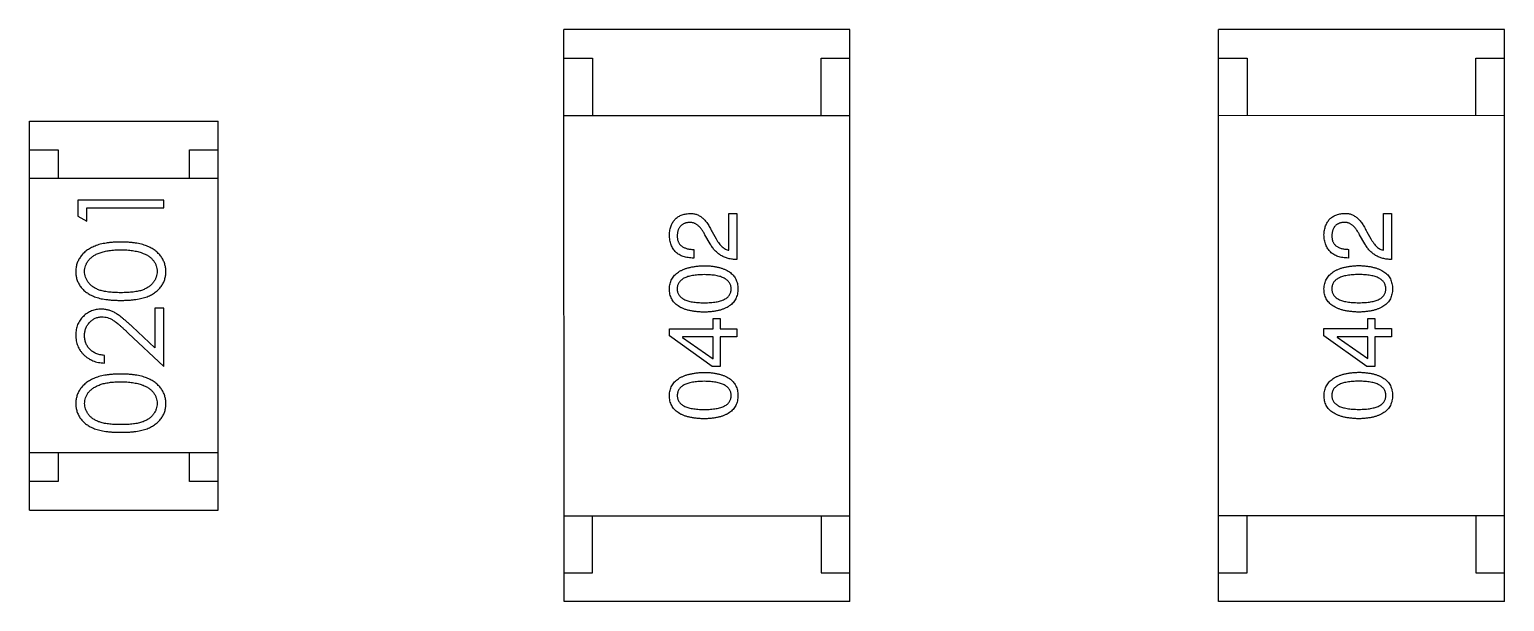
# Model space of a CAD drawing. Header units: millimetres. Extents: x 0 to 297, y 0 to 210.
# Drawn here: x 206.597 to 209.177, y 97.018 to 98.018 of the extents above; entities that cross this region are included whole.
import ezdxf

# ---------------------------------------------------------------- set-up
doc = ezdxf.new("R2010")
doc.units = ezdxf.units.MM
doc.layers.get('0').update_dxf_attribs({"linetype": 'CONTINUOUS'})

msp = doc.modelspace()

# ---------------------------------------------------------------- linework, layer by layer
at = {"color": 7, "linetype": 'Continuous'}
for p, q in [((208.0316, 98.018), (207.5316, 98.018)), ((207.5317, 97.018), (207.5316, 98.018)), ((208.0317, 97.018), (208.0316, 98.018)), ((209.1766, 98.0182), (208.6766, 98.0181)), ((208.6767, 97.0181), (208.6766, 98.0181)), ((209.1767, 97.0182), (209.1766, 98.0182)), ((207.5316, 97.968), (207.5816, 97.968)), ((207.5816, 97.968), (207.5816, 97.868)), ((207.9816, 97.968), (208.0316, 97.968)), ((207.9816, 97.868), (207.9816, 97.968)), ((208.6766, 97.9681), (208.7266, 97.9681)), ((208.7266, 97.9681), (208.7266, 97.8681)), ((209.1266, 97.9682), (209.1766, 97.9682)), ((209.1266, 97.8682), (209.1266, 97.9682)), ((206.5968, 97.8577), (206.9268, 97.8577)), ((206.5969, 97.1777), (206.5968, 97.8577)), ((206.9269, 97.1777), (206.9268, 97.8577)), ((207.5316, 97.868), (208.0316, 97.868)), ((208.6766, 97.8681), (209.1766, 97.8682)), ((206.5968, 97.8077), (206.6468, 97.8077)), ((206.6468, 97.8077), (206.6468, 97.7577)), ((206.8768, 97.8077), (206.9268, 97.8077)), ((206.8768, 97.7577), (206.8768, 97.8077)), ((206.9268, 97.7577), (206.5968, 97.7577)), ((206.8315, 97.7195), (206.6815, 97.7195)), ((206.6815, 97.7195), (206.6815, 97.6918)), ((206.6969, 97.7061), (206.8315, 97.7061)), ((206.6969, 97.683), (206.6969, 97.7061)), ((206.8315, 97.7061), (206.8315, 97.7195)), ((206.6815, 97.6918), (206.6969, 97.683)), ((207.8202, 97.6965), (207.834, 97.6965)), ((207.8202, 97.6323), (207.8202, 97.6965)), ((207.834, 97.6965), (207.834, 97.6159)), ((208.9652, 97.6967), (208.979, 97.6967)), ((208.9652, 97.6324), (208.9652, 97.6967)), ((208.979, 97.6967), (208.979, 97.616)), ((207.7874, 97.6434), (207.7782, 97.6591)), ((207.7907, 97.6644), (207.7979, 97.6519)), ((208.9324, 97.6435), (208.9232, 97.6593)), ((208.9357, 97.6645), (208.9429, 97.6521)), ((207.7586, 97.6336), (207.7586, 97.6185)), ((208.9036, 97.6337), (208.9036, 97.6186)), ((206.8315, 97.5311), (206.8161, 97.5311)), ((206.8161, 97.5311), (206.8162, 97.4613)), ((206.8315, 97.4291), (206.8315, 97.5311)), ((206.8162, 97.4613), (206.7761, 97.4988)), ((207.7159, 97.4949), (207.7927, 97.4949)), ((207.7159, 97.4824), (207.7159, 97.4949)), ((207.7927, 97.5126), (207.8051, 97.5126)), ((207.7927, 97.4949), (207.7927, 97.5126)), ((207.8051, 97.5126), (207.8051, 97.4949)), ((207.8051, 97.4949), (207.834, 97.4949)), ((207.834, 97.4949), (207.834, 97.4805)), ((208.8609, 97.4951), (208.9377, 97.4951)), ((208.8609, 97.4826), (208.8609, 97.4951)), ((208.9377, 97.5128), (208.9501, 97.5128)), ((208.9377, 97.4951), (208.9377, 97.5128)), ((208.9501, 97.5128), (208.9501, 97.4951)), ((208.9501, 97.4951), (208.979, 97.4951)), ((208.979, 97.4951), (208.979, 97.4806)), ((206.7695, 97.4873), (206.8315, 97.4291)), ((207.7907, 97.4287), (207.7159, 97.4824)), ((207.7927, 97.4805), (207.7389, 97.4805)), ((207.7389, 97.4805), (207.7389, 97.4798)), ((207.7389, 97.4798), (207.7927, 97.4425)), ((207.7927, 97.4425), (207.7927, 97.4805)), ((207.834, 97.4805), (207.8051, 97.4805)), ((207.8051, 97.4805), (207.8051, 97.4287)), ((208.9357, 97.4288), (208.8609, 97.4826)), ((208.9377, 97.4806), (208.8839, 97.4806)), ((208.8839, 97.4806), (208.8839, 97.48)), ((208.8839, 97.48), (208.9377, 97.4426)), ((208.9377, 97.4426), (208.9377, 97.4806)), ((208.979, 97.4806), (208.9501, 97.4806)), ((208.9501, 97.4806), (208.9501, 97.4288)), ((206.7277, 97.4349), (206.7277, 97.4484)), ((207.8051, 97.4287), (207.7907, 97.4287)), ((208.9501, 97.4288), (208.9357, 97.4288)), ((206.9268, 97.2777), (206.5968, 97.2777)), ((206.6468, 97.2777), (206.6469, 97.2277)), ((206.8769, 97.2277), (206.8768, 97.2777)), ((206.6469, 97.2277), (206.5969, 97.2277)), ((206.9269, 97.2277), (206.8769, 97.2277)), ((206.5969, 97.1777), (206.9269, 97.1777)), ((207.5317, 97.168), (208.0317, 97.168)), ((207.5817, 97.068), (207.5817, 97.168)), ((207.9817, 97.168), (207.9817, 97.068)), ((208.6767, 97.1681), (209.1767, 97.1682)), ((208.7267, 97.0681), (208.7267, 97.1681)), ((209.1267, 97.1682), (209.1267, 97.0682)), ((207.5317, 97.068), (207.5817, 97.068)), ((207.9817, 97.068), (208.0317, 97.068)), ((208.6767, 97.0681), (208.7267, 97.0681)), ((209.1267, 97.0682), (209.1767, 97.0682)), ((208.0317, 97.018), (207.5317, 97.018)), ((209.1767, 97.0182), (208.6767, 97.0181))]:
    msp.add_line(p, q, dxfattribs=at)
for points, knots in [([(207.7159, 97.6591), (207.716, 97.6606), (207.7162, 97.6634), (207.7168, 97.6674), (207.7177, 97.6712), (207.7188, 97.6747), (207.7202, 97.678), (207.7218, 97.681), (207.7236, 97.6837), (207.7257, 97.6862), (207.7281, 97.6884), (207.7306, 97.6904), (207.7335, 97.6921), (207.7366, 97.6935), (207.7399, 97.6947), (207.7435, 97.6956), (207.7473, 97.6962), (207.75, 97.6964), (207.7513, 97.6965)], [0, 0, 0, 0, 0.074847, 0.14558, 0.212628, 0.276599, 0.337792, 0.396608, 0.453638, 0.509854, 0.565589, 0.621545, 0.678777, 0.737222, 0.798388, 0.862259, 0.929312, 1, 1, 1, 1]), ([(207.7507, 97.6808), (207.7499, 97.6807), (207.7483, 97.6806), (207.7459, 97.6802), (207.7438, 97.6796), (207.7418, 97.6789), (207.7399, 97.6779), (207.7382, 97.6769), (207.7366, 97.6756), (207.7352, 97.6743), (207.734, 97.6727), (207.7329, 97.6709), (207.732, 97.669), (207.7312, 97.667), (207.7306, 97.6648), (207.7301, 97.6624), (207.7298, 97.6598), (207.7297, 97.6581), (207.7297, 97.6572)], [0, 0, 0, 0, 0.069456, 0.136175, 0.198596, 0.258993, 0.316838, 0.37342, 0.428889, 0.48454, 0.540119, 0.597644, 0.65702, 0.718534, 0.783117, 0.851564, 0.923888, 1, 1, 1, 1]), ([(207.7782, 97.6591), (207.7777, 97.6601), (207.7768, 97.6619), (207.7753, 97.6645), (207.7737, 97.6669), (207.7721, 97.6691), (207.7705, 97.6711), (207.7689, 97.6729), (207.7672, 97.6746), (207.7655, 97.676), (207.7637, 97.6773), (207.762, 97.6784), (207.7601, 97.6792), (207.7583, 97.68), (207.7564, 97.6804), (207.7545, 97.6808), (207.7526, 97.6809), (207.7513, 97.6808), (207.7507, 97.6808)], [0, 0, 0, 0, 0.084365, 0.165386, 0.24176, 0.314729, 0.38433, 0.449952, 0.513164, 0.5734, 0.630824, 0.68644, 0.740136, 0.792605, 0.844515, 0.896112, 0.947763, 1, 1, 1, 1]), ([(207.7513, 97.6965), (207.7523, 97.6965), (207.7543, 97.6966), (207.7572, 97.6963), (207.7601, 97.6958), (207.7629, 97.6951), (207.7656, 97.694), (207.7683, 97.6926), (207.7709, 97.691), (207.7733, 97.6891), (207.7758, 97.687), (207.7781, 97.6846), (207.7804, 97.6819), (207.7826, 97.6789), (207.7848, 97.6757), (207.7868, 97.6722), (207.7888, 97.6684), (207.7901, 97.6657), (207.7907, 97.6644)], [0, 0, 0, 0, 0.055083, 0.109453, 0.162685, 0.21614, 0.26961, 0.324284, 0.380202, 0.437433, 0.497084, 0.559152, 0.624288, 0.692446, 0.763862, 0.838743, 0.917269, 1, 1, 1, 1]), ([(208.8609, 97.6593), (208.861, 97.6607), (208.8612, 97.6635), (208.8618, 97.6675), (208.8627, 97.6713), (208.8638, 97.6749), (208.8652, 97.6781), (208.8668, 97.6811), (208.8686, 97.6839), (208.8707, 97.6864), (208.8731, 97.6886), (208.8756, 97.6906), (208.8785, 97.6922), (208.8816, 97.6936), (208.8849, 97.6948), (208.8885, 97.6957), (208.8923, 97.6963), (208.895, 97.6965), (208.8963, 97.6967)], [0, 0, 0, 0, 0.074847, 0.14558, 0.212628, 0.276599, 0.337792, 0.396608, 0.453638, 0.509854, 0.565589, 0.621545, 0.678777, 0.737222, 0.798388, 0.862259, 0.929312, 1, 1, 1, 1]), ([(208.8957, 97.6809), (208.8949, 97.6809), (208.8933, 97.6807), (208.8909, 97.6803), (208.8888, 97.6797), (208.8867, 97.679), (208.8849, 97.6781), (208.8832, 97.677), (208.8816, 97.6758), (208.8802, 97.6744), (208.879, 97.6728), (208.8779, 97.6711), (208.877, 97.6692), (208.8762, 97.6671), (208.8756, 97.6649), (208.8751, 97.6625), (208.8748, 97.66), (208.8747, 97.6582), (208.8747, 97.6573)], [0, 0, 0, 0, 0.069456, 0.136175, 0.198596, 0.258993, 0.316838, 0.37342, 0.428889, 0.48454, 0.540119, 0.597644, 0.65702, 0.718534, 0.783117, 0.851564, 0.923888, 1, 1, 1, 1]), ([(208.9232, 97.6593), (208.9227, 97.6602), (208.9218, 97.662), (208.9203, 97.6646), (208.9187, 97.667), (208.9171, 97.6692), (208.9155, 97.6712), (208.9139, 97.6731), (208.9122, 97.6747), (208.9105, 97.6762), (208.9087, 97.6774), (208.907, 97.6785), (208.9051, 97.6794), (208.9033, 97.6801), (208.9014, 97.6806), (208.8995, 97.6809), (208.8976, 97.681), (208.8963, 97.681), (208.8957, 97.6809)], [0, 0, 0, 0, 0.084365, 0.165386, 0.24176, 0.314729, 0.38433, 0.449952, 0.513164, 0.5734, 0.630824, 0.68644, 0.740136, 0.792605, 0.844515, 0.896112, 0.947763, 1, 1, 1, 1]), ([(208.8963, 97.6967), (208.8973, 97.6967), (208.8993, 97.6967), (208.9022, 97.6965), (208.9051, 97.696), (208.9079, 97.6952), (208.9106, 97.6941), (208.9133, 97.6928), (208.9159, 97.6912), (208.9183, 97.6893), (208.9208, 97.6871), (208.9231, 97.6847), (208.9254, 97.682), (208.9276, 97.6791), (208.9298, 97.6758), (208.9318, 97.6723), (208.9338, 97.6685), (208.9351, 97.6659), (208.9357, 97.6645)], [0, 0, 0, 0, 0.055083, 0.109453, 0.162685, 0.21614, 0.26961, 0.324284, 0.380202, 0.437433, 0.497084, 0.559152, 0.624288, 0.692446, 0.763862, 0.838743, 0.917269, 1, 1, 1, 1]), ([(207.7586, 97.6185), (207.7569, 97.6185), (207.7536, 97.6187), (207.7489, 97.6192), (207.7445, 97.62), (207.7404, 97.6212), (207.7367, 97.6226), (207.7332, 97.6244), (207.73, 97.6265), (207.7272, 97.6289), (207.7247, 97.6316), (207.7225, 97.6347), (207.7206, 97.638), (207.719, 97.6416), (207.7177, 97.6456), (207.7168, 97.6498), (207.7162, 97.6544), (207.716, 97.6575), (207.7159, 97.6591)], [0, 0, 0, 0, 0.074935, 0.145873, 0.212498, 0.27598, 0.33603, 0.394042, 0.450372, 0.505546, 0.560812, 0.616481, 0.673265, 0.732328, 0.7938, 0.858943, 0.92718, 1, 1, 1, 1]), ([(207.7297, 97.6572), (207.7297, 97.6562), (207.7298, 97.6544), (207.7301, 97.6518), (207.7307, 97.6494), (207.7314, 97.6471), (207.7325, 97.645), (207.7337, 97.6431), (207.7352, 97.6413), (207.7369, 97.6398), (207.7388, 97.6383), (207.741, 97.6371), (207.7434, 97.6361), (207.746, 97.6352), (207.7488, 97.6345), (207.7519, 97.634), (207.7551, 97.6337), (207.7574, 97.6336), (207.7586, 97.6336)], [0, 0, 0, 0, 0.065945, 0.127767, 0.186553, 0.242898, 0.297728, 0.351599, 0.404854, 0.459191, 0.515338, 0.573322, 0.634405, 0.698538, 0.767039, 0.84022, 0.917406, 1, 1, 1, 1]), ([(207.7979, 97.6519), (207.7987, 97.6505), (207.8003, 97.6478), (207.8029, 97.6441), (207.8055, 97.6409), (207.8083, 97.6382), (207.8111, 97.6359), (207.814, 97.6342), (207.8171, 97.6329), (207.8192, 97.6325), (207.8202, 97.6323)], [0, 0, 0, 0, 0.158292, 0.304606, 0.440272, 0.565336, 0.681745, 0.791834, 0.896966, 1, 1, 1, 1]), ([(208.9036, 97.6186), (208.9019, 97.6187), (208.8986, 97.6188), (208.8939, 97.6193), (208.8895, 97.6202), (208.8854, 97.6213), (208.8817, 97.6228), (208.8782, 97.6246), (208.875, 97.6267), (208.8722, 97.6291), (208.8697, 97.6318), (208.8675, 97.6348), (208.8656, 97.6381), (208.864, 97.6418), (208.8627, 97.6457), (208.8618, 97.65), (208.8612, 97.6545), (208.861, 97.6577), (208.8609, 97.6593)], [0, 0, 0, 0, 0.074935, 0.145873, 0.212498, 0.27598, 0.33603, 0.394042, 0.450372, 0.505546, 0.560812, 0.616481, 0.673265, 0.732328, 0.7938, 0.858943, 0.92718, 1, 1, 1, 1]), ([(208.8747, 97.6573), (208.8747, 97.6564), (208.8748, 97.6546), (208.8751, 97.652), (208.8757, 97.6495), (208.8764, 97.6472), (208.8775, 97.6451), (208.8787, 97.6432), (208.8802, 97.6415), (208.8819, 97.6399), (208.8838, 97.6385), (208.886, 97.6373), (208.8884, 97.6363), (208.891, 97.6354), (208.8938, 97.6347), (208.8969, 97.6342), (208.9001, 97.6338), (208.9024, 97.6338), (208.9036, 97.6337)], [0, 0, 0, 0, 0.065945, 0.127767, 0.186553, 0.242898, 0.297728, 0.351599, 0.404854, 0.459191, 0.515338, 0.573322, 0.634405, 0.698538, 0.767039, 0.84022, 0.917406, 1, 1, 1, 1]), ([(208.9429, 97.6521), (208.9437, 97.6507), (208.9453, 97.648), (208.9479, 97.6443), (208.9505, 97.641), (208.9533, 97.6383), (208.9561, 97.6361), (208.959, 97.6343), (208.9621, 97.633), (208.9642, 97.6326), (208.9652, 97.6324)], [0, 0, 0, 0, 0.158292, 0.304606, 0.440272, 0.565336, 0.681745, 0.791834, 0.896966, 1, 1, 1, 1]), ([(206.7566, 97.6464), (206.7543, 97.6464), (206.7498, 97.6464), (206.7432, 97.6461), (206.737, 97.6455), (206.7312, 97.6448), (206.7257, 97.6438), (206.7206, 97.6427), (206.7158, 97.6413), (206.7114, 97.6397), (206.7073, 97.6378), (206.7035, 97.6359), (206.6999, 97.6338), (206.6966, 97.6316), (206.6936, 97.6292), (206.6908, 97.6266), (206.6883, 97.6239), (206.6861, 97.621), (206.6841, 97.618), (206.6824, 97.6149), (206.6809, 97.6118), (206.6797, 97.6085), (206.6788, 97.6052), (206.6781, 97.6017), (206.6777, 97.5982), (206.6777, 97.5959), (206.6777, 97.5947)], [0, 0, 0, 0, 0.065278, 0.127205, 0.186168, 0.241675, 0.294115, 0.343609, 0.390387, 0.434463, 0.476646, 0.517002, 0.555936, 0.593716, 0.630057, 0.665601, 0.700745, 0.734917, 0.768681, 0.802087, 0.834849, 0.867433, 0.900138, 0.932806, 0.966212, 1, 1, 1, 1]), ([(206.6931, 97.5951), (206.6931, 97.5968), (206.6933, 97.6), (206.6946, 97.6049), (206.6967, 97.6096), (206.699, 97.6133), (206.7013, 97.6162), (206.7033, 97.6182), (206.7056, 97.6202), (206.708, 97.622), (206.7107, 97.6237), (206.7137, 97.6252), (206.7169, 97.6267), (206.7203, 97.628), (206.724, 97.6291), (206.7279, 97.6302), (206.732, 97.631), (206.7364, 97.6318), (206.7411, 97.6323), (206.746, 97.6327), (206.7512, 97.6329), (206.7547, 97.633), (206.7565, 97.633)], [0, 0, 0, 0, 0.059689, 0.119507, 0.181075, 0.246162, 0.279894, 0.314468, 0.350403, 0.387474, 0.426147, 0.466624, 0.508745, 0.553328, 0.600058, 0.649177, 0.700552, 0.754894, 0.811825, 0.871514, 0.934319, 1, 1, 1, 1]), ([(206.7565, 97.633), (206.7583, 97.633), (206.7619, 97.6329), (206.7671, 97.6327), (206.7721, 97.6322), (206.7769, 97.6316), (206.7815, 97.6308), (206.786, 97.6299), (206.7902, 97.6287), (206.7929, 97.6278), (206.7942, 97.6273)], [0, 0, 0, 0, 0.141157, 0.277773, 0.409244, 0.535676, 0.657497, 0.775458, 0.889412, 1, 1, 1, 1]), ([(206.8354, 97.5947), (206.8354, 97.5959), (206.8353, 97.5983), (206.8349, 97.6018), (206.8342, 97.6052), (206.8333, 97.6086), (206.8321, 97.6118), (206.8306, 97.615), (206.8289, 97.6181), (206.8269, 97.6211), (206.8246, 97.624), (206.8221, 97.6267), (206.8193, 97.6293), (206.8163, 97.6317), (206.813, 97.634), (206.8094, 97.6361), (206.8056, 97.638), (206.8015, 97.6398), (206.7972, 97.6414), (206.7924, 97.6427), (206.7873, 97.6439), (206.7819, 97.6448), (206.776, 97.6455), (206.7699, 97.6461), (206.7633, 97.6464), (206.7589, 97.6464), (206.7566, 97.6464)], [0, 0, 0, 0, 0.033824, 0.067298, 0.10028, 0.133019, 0.165736, 0.198792, 0.232372, 0.266409, 0.301016, 0.336196, 0.371972, 0.408574, 0.446394, 0.485225, 0.525372, 0.567224, 0.611081, 0.65775, 0.70702, 0.759235, 0.814484, 0.873227, 0.934937, 1, 1, 1, 1]), ([(206.7942, 97.6273), (206.7953, 97.6269), (206.7973, 97.6262), (206.8003, 97.6248), (206.803, 97.6234), (206.8055, 97.6218), (206.8078, 97.62), (206.81, 97.6182), (206.8119, 97.6162), (206.8141, 97.6134), (206.8165, 97.6097), (206.8185, 97.605), (206.8198, 97.6001), (206.8199, 97.5968), (206.82, 97.5951)], [0, 0, 0, 0, 0.075949, 0.148549, 0.218996, 0.286119, 0.351826, 0.416074, 0.478265, 0.540325, 0.660405, 0.774606, 0.887187, 1, 1, 1, 1]), ([(207.834, 97.6159), (207.8326, 97.6159), (207.8301, 97.616), (207.8262, 97.6164), (207.8226, 97.617), (207.819, 97.6178), (207.8156, 97.6188), (207.8124, 97.62), (207.8092, 97.6214), (207.8062, 97.623), (207.8034, 97.6249), (207.8007, 97.6269), (207.7981, 97.6291), (207.7957, 97.6316), (207.7934, 97.6342), (207.7912, 97.6371), (207.7892, 97.6401), (207.788, 97.6423), (207.7874, 97.6434)], [0, 0, 0, 0, 0.069512, 0.136307, 0.201431, 0.265186, 0.327322, 0.388242, 0.448098, 0.507757, 0.566952, 0.626243, 0.686026, 0.745963, 0.807549, 0.869906, 0.934172, 1, 1, 1, 1]), ([(208.979, 97.616), (208.9776, 97.6161), (208.9751, 97.6162), (208.9712, 97.6166), (208.9676, 97.6171), (208.964, 97.6179), (208.9606, 97.6189), (208.9574, 97.6201), (208.9542, 97.6216), (208.9512, 97.6232), (208.9484, 97.625), (208.9457, 97.6271), (208.9431, 97.6293), (208.9407, 97.6317), (208.9384, 97.6344), (208.9362, 97.6372), (208.9342, 97.6403), (208.933, 97.6425), (208.9324, 97.6435)], [0, 0, 0, 0, 0.069512, 0.136307, 0.201431, 0.265186, 0.327322, 0.388242, 0.448098, 0.507757, 0.566952, 0.626243, 0.686026, 0.745963, 0.807549, 0.869906, 0.934172, 1, 1, 1, 1]), ([(207.7159, 97.5646), (207.716, 97.5661), (207.7162, 97.5692), (207.7171, 97.5736), (207.7184, 97.5778), (207.7201, 97.5816), (207.7224, 97.5852), (207.7251, 97.5885), (207.7282, 97.5915), (207.7319, 97.5942), (207.7359, 97.5966), (207.7404, 97.5987), (207.7454, 97.6005), (207.7508, 97.602), (207.7567, 97.6033), (207.763, 97.6042), (207.7698, 97.6049), (207.7745, 97.6051), (207.7769, 97.6052)], [0, 0, 0, 0, 0.057415, 0.112361, 0.16496, 0.216437, 0.267441, 0.318839, 0.371478, 0.426325, 0.483626, 0.544235, 0.608673, 0.677374, 0.750405, 0.828394, 0.911525, 1, 1, 1, 1]), ([(207.7769, 97.6052), (207.7793, 97.6051), (207.7839, 97.605), (207.7905, 97.6044), (207.7967, 97.6035), (207.8024, 97.6023), (207.8077, 97.6008), (207.8125, 97.599), (207.8169, 97.5969), (207.8209, 97.5945), (207.8243, 97.5918), (207.8274, 97.5888), (207.83, 97.5855), (207.8321, 97.5819), (207.8337, 97.578), (207.835, 97.5738), (207.8357, 97.5693), (207.8359, 97.5662), (207.8359, 97.5646)], [0, 0, 0, 0, 0.08769, 0.170218, 0.24749, 0.319818, 0.387758, 0.451391, 0.511445, 0.568185, 0.622681, 0.67526, 0.726746, 0.778428, 0.830764, 0.884397, 0.940866, 1, 1, 1, 1]), ([(208.8609, 97.5647), (208.861, 97.5663), (208.8612, 97.5693), (208.8621, 97.5738), (208.8634, 97.5779), (208.8651, 97.5818), (208.8674, 97.5854), (208.8701, 97.5886), (208.8732, 97.5916), (208.8769, 97.5943), (208.8809, 97.5967), (208.8854, 97.5988), (208.8904, 97.6007), (208.8958, 97.6022), (208.9017, 97.6034), (208.908, 97.6044), (208.9148, 97.6051), (208.9195, 97.6053), (208.9219, 97.6054)], [0, 0, 0, 0, 0.057415, 0.112361, 0.16496, 0.216437, 0.267441, 0.318839, 0.371478, 0.426325, 0.483626, 0.544235, 0.608673, 0.677374, 0.750405, 0.828394, 0.911525, 1, 1, 1, 1]), ([(208.9219, 97.6054), (208.9243, 97.6053), (208.9288, 97.6051), (208.9355, 97.6045), (208.9417, 97.6036), (208.9474, 97.6024), (208.9527, 97.6009), (208.9575, 97.5991), (208.9619, 97.5971), (208.9658, 97.5947), (208.9693, 97.592), (208.9724, 97.589), (208.975, 97.5857), (208.9771, 97.582), (208.9787, 97.5781), (208.98, 97.5739), (208.9807, 97.5694), (208.9809, 97.5663), (208.9809, 97.5647)], [0, 0, 0, 0, 0.08769, 0.170218, 0.24749, 0.319818, 0.387758, 0.451391, 0.511445, 0.568185, 0.622681, 0.67526, 0.726746, 0.778428, 0.830764, 0.884397, 0.940866, 1, 1, 1, 1]), ([(206.6777, 97.5947), (206.6777, 97.5935), (206.6777, 97.5911), (206.6781, 97.5877), (206.6788, 97.5843), (206.6797, 97.581), (206.6809, 97.5778), (206.6824, 97.5747), (206.6841, 97.5717), (206.686, 97.5687), (206.6883, 97.5659), (206.6907, 97.5632), (206.6934, 97.5608), (206.6964, 97.5585), (206.6996, 97.5563), (206.703, 97.5543), (206.7067, 97.5525), (206.7107, 97.5508), (206.715, 97.5493), (206.7197, 97.548), (206.7248, 97.5469), (206.7304, 97.5461), (206.7363, 97.5454), (206.7427, 97.5449), (206.7495, 97.5446), (206.7542, 97.5445), (206.7566, 97.5445)], [0, 0, 0, 0, 0.033742, 0.066533, 0.099153, 0.13154, 0.164087, 0.196563, 0.229707, 0.263315, 0.297504, 0.331686, 0.366482, 0.4021, 0.438958, 0.476748, 0.515985, 0.556589, 0.599519, 0.645765, 0.695487, 0.748721, 0.805687, 0.866754, 0.931405, 1, 1, 1, 1]), ([(206.7565, 97.558), (206.7545, 97.558), (206.7506, 97.558), (206.7449, 97.5583), (206.7397, 97.5586), (206.7348, 97.5591), (206.7302, 97.5597), (206.7261, 97.5605), (206.7223, 97.5615), (206.7189, 97.5625), (206.7158, 97.5638), (206.7129, 97.5651), (206.7102, 97.5666), (206.7077, 97.5683), (206.7054, 97.57), (206.7032, 97.5719), (206.7013, 97.5739), (206.6991, 97.5768), (206.6967, 97.5805), (206.6946, 97.5852), (206.6933, 97.5901), (206.6931, 97.5935), (206.6931, 97.5951)], [0, 0, 0, 0, 0.073302, 0.142286, 0.206253, 0.266017, 0.321612, 0.372532, 0.419497, 0.462398, 0.502825, 0.541489, 0.579034, 0.615143, 0.650298, 0.684912, 0.718701, 0.752189, 0.817245, 0.879117, 0.939613, 1, 1, 1, 1]), ([(206.82, 97.5951), (206.8199, 97.5935), (206.8197, 97.5902), (206.8184, 97.5853), (206.8164, 97.5806), (206.814, 97.5768), (206.8117, 97.574), (206.8098, 97.5719), (206.8076, 97.57), (206.8053, 97.5682), (206.8028, 97.5666), (206.8001, 97.5651), (206.7972, 97.5638), (206.7941, 97.5625), (206.7907, 97.5614), (206.7869, 97.5605), (206.7827, 97.5598), (206.7782, 97.5591), (206.7733, 97.5586), (206.7681, 97.5583), (206.7624, 97.558), (206.7585, 97.558), (206.7565, 97.558)], [0, 0, 0, 0, 0.060034, 0.120278, 0.182348, 0.247919, 0.281641, 0.315701, 0.350322, 0.385703, 0.421819, 0.459196, 0.497866, 0.538301, 0.58121, 0.628183, 0.679403, 0.734699, 0.794074, 0.858416, 0.927049, 1, 1, 1, 1]), ([(206.7566, 97.5445), (206.759, 97.5445), (206.7636, 97.5446), (206.7704, 97.5449), (206.7767, 97.5454), (206.7827, 97.5461), (206.7882, 97.547), (206.7934, 97.548), (206.7981, 97.5494), (206.8024, 97.5509), (206.8064, 97.5526), (206.8101, 97.5544), (206.8136, 97.5565), (206.8168, 97.5586), (206.8198, 97.5609), (206.8225, 97.5634), (206.8249, 97.5661), (206.8271, 97.5689), (206.8291, 97.5718), (206.8307, 97.5748), (206.8322, 97.5779), (206.8333, 97.5811), (206.8342, 97.5844), (206.8349, 97.5877), (206.8353, 97.5912), (206.8353, 97.5935), (206.8354, 97.5947)], [0, 0, 0, 0, 0.068113, 0.132564, 0.193427, 0.250218, 0.303569, 0.353576, 0.400235, 0.443586, 0.484619, 0.524292, 0.56238, 0.599049, 0.63494, 0.669782, 0.704009, 0.737842, 0.771098, 0.803896, 0.836415, 0.868639, 0.900715, 0.933378, 0.966213, 1, 1, 1, 1]), ([(207.7769, 97.5895), (207.775, 97.5895), (207.7713, 97.5894), (207.766, 97.5891), (207.761, 97.5887), (207.7564, 97.588), (207.7521, 97.5871), (207.7482, 97.5861), (207.7447, 97.5848), (207.7415, 97.5834), (207.7388, 97.5817), (207.7363, 97.5798), (207.7343, 97.5778), (207.7326, 97.5755), (207.7313, 97.573), (207.7304, 97.5704), (207.7298, 97.5675), (207.7297, 97.5656), (207.7297, 97.5646)], [0, 0, 0, 0, 0.095719, 0.185854, 0.269738, 0.347952, 0.420315, 0.487894, 0.550245, 0.608186, 0.662454, 0.713283, 0.761375, 0.808209, 0.854301, 0.901312, 0.949396, 1, 1, 1, 1]), ([(207.8241, 97.5646), (207.8241, 97.5656), (207.8239, 97.5675), (207.8233, 97.5704), (207.8223, 97.5731), (207.821, 97.5755), (207.8193, 97.5778), (207.8172, 97.5798), (207.8148, 97.5817), (207.812, 97.5833), (207.8088, 97.5848), (207.8053, 97.5861), (207.8015, 97.5871), (207.7972, 97.588), (207.7927, 97.5887), (207.7877, 97.5891), (207.7824, 97.5894), (207.7788, 97.5895), (207.7769, 97.5895)], [0, 0, 0, 0, 0.050879, 0.099377, 0.146973, 0.193618, 0.240619, 0.289461, 0.34047, 0.395283, 0.453059, 0.515633, 0.582666, 0.655287, 0.732971, 0.815933, 0.905166, 1, 1, 1, 1]), ([(208.9219, 97.5896), (208.92, 97.5896), (208.9163, 97.5896), (208.911, 97.5893), (208.906, 97.5888), (208.9014, 97.5881), (208.8971, 97.5873), (208.8932, 97.5862), (208.8897, 97.5849), (208.8865, 97.5835), (208.8838, 97.5818), (208.8813, 97.58), (208.8793, 97.5779), (208.8776, 97.5757), (208.8763, 97.5732), (208.8754, 97.5705), (208.8748, 97.5677), (208.8747, 97.5657), (208.8747, 97.5647)], [0, 0, 0, 0, 0.095719, 0.185854, 0.269738, 0.347952, 0.420315, 0.487894, 0.550245, 0.608186, 0.662454, 0.713283, 0.761375, 0.808209, 0.854301, 0.901312, 0.949396, 1, 1, 1, 1]), ([(208.9691, 97.5647), (208.9691, 97.5657), (208.9689, 97.5677), (208.9683, 97.5706), (208.9673, 97.5732), (208.966, 97.5757), (208.9643, 97.5779), (208.9622, 97.58), (208.9598, 97.5818), (208.957, 97.5835), (208.9538, 97.585), (208.9503, 97.5862), (208.9464, 97.5873), (208.9422, 97.5881), (208.9377, 97.5888), (208.9327, 97.5893), (208.9274, 97.5896), (208.9238, 97.5896), (208.9219, 97.5896)], [0, 0, 0, 0, 0.050879, 0.099377, 0.146973, 0.193618, 0.240619, 0.289461, 0.34047, 0.395283, 0.453059, 0.515633, 0.582666, 0.655287, 0.732971, 0.815933, 0.905166, 1, 1, 1, 1]), ([(207.7769, 97.5239), (207.7745, 97.524), (207.7698, 97.5242), (207.7629, 97.5248), (207.7565, 97.5256), (207.7506, 97.5269), (207.7451, 97.5283), (207.7401, 97.5301), (207.7356, 97.5322), (207.7315, 97.5346), (207.7279, 97.5373), (207.7248, 97.5403), (207.7221, 97.5436), (207.7199, 97.5472), (207.7182, 97.5512), (207.7169, 97.5554), (207.7162, 97.5599), (207.716, 97.563), (207.7159, 97.5646)], [0, 0, 0, 0, 0.088823, 0.172287, 0.250296, 0.323438, 0.392244, 0.456221, 0.516635, 0.573871, 0.628, 0.680335, 0.731489, 0.782557, 0.834044, 0.886738, 0.942089, 1, 1, 1, 1]), ([(207.7297, 97.5646), (207.7297, 97.5636), (207.7298, 97.5617), (207.7304, 97.5589), (207.7313, 97.5563), (207.7326, 97.5539), (207.7343, 97.5517), (207.7363, 97.5497), (207.7388, 97.5479), (207.7416, 97.5463), (207.7447, 97.5449), (207.7482, 97.5436), (207.7521, 97.5426), (207.7564, 97.5417), (207.761, 97.5411), (207.766, 97.5407), (207.7713, 97.5404), (207.775, 97.5403), (207.7769, 97.5403)], [0, 0, 0, 0, 0.049764, 0.097007, 0.143217, 0.188577, 0.235116, 0.282997, 0.333719, 0.387776, 0.445989, 0.508679, 0.576563, 0.649481, 0.728235, 0.812722, 0.903548, 1, 1, 1, 1]), ([(207.7769, 97.5403), (207.7788, 97.5403), (207.7825, 97.5404), (207.7879, 97.5407), (207.7929, 97.5411), (207.7975, 97.5417), (207.8017, 97.5426), (207.8056, 97.5436), (207.8091, 97.5449), (207.8123, 97.5463), (207.8151, 97.5479), (207.8175, 97.5497), (207.8196, 97.5517), (207.8212, 97.5539), (207.8226, 97.5563), (207.8235, 97.5589), (207.824, 97.5617), (207.8241, 97.5636), (207.8241, 97.5646)], [0, 0, 0, 0, 0.096457, 0.187288, 0.27178, 0.350132, 0.423455, 0.491343, 0.554037, 0.612253, 0.666313, 0.717038, 0.764921, 0.811214, 0.856775, 0.902988, 0.950234, 1, 1, 1, 1]), ([(207.8359, 97.5646), (207.8359, 97.563), (207.8357, 97.5599), (207.835, 97.5554), (207.8337, 97.5512), (207.8321, 97.5473), (207.83, 97.5436), (207.8274, 97.5403), (207.8244, 97.5373), (207.8208, 97.5347), (207.8169, 97.5322), (207.8125, 97.5302), (207.8077, 97.5284), (207.8024, 97.5269), (207.7967, 97.5256), (207.7905, 97.5248), (207.7839, 97.5242), (207.7793, 97.524), (207.7769, 97.5239)], [0, 0, 0, 0, 0.059135, 0.115606, 0.169241, 0.221578, 0.273261, 0.324749, 0.377329, 0.431642, 0.488541, 0.548597, 0.612232, 0.680174, 0.752504, 0.829777, 0.912307, 1, 1, 1, 1]), ([(208.9219, 97.5241), (208.9195, 97.5241), (208.9148, 97.5243), (208.9079, 97.5249), (208.9015, 97.5258), (208.8956, 97.527), (208.8901, 97.5285), (208.8851, 97.5303), (208.8806, 97.5324), (208.8765, 97.5348), (208.8729, 97.5375), (208.8698, 97.5405), (208.8671, 97.5438), (208.8649, 97.5474), (208.8632, 97.5513), (208.8619, 97.5555), (208.8611, 97.56), (208.861, 97.5631), (208.8609, 97.5647)], [0, 0, 0, 0, 0.088823, 0.172287, 0.250296, 0.323438, 0.392244, 0.456221, 0.516635, 0.573871, 0.628, 0.680335, 0.731489, 0.782557, 0.834044, 0.886738, 0.942089, 1, 1, 1, 1]), ([(208.8747, 97.5647), (208.8747, 97.5637), (208.8748, 97.5618), (208.8754, 97.559), (208.8763, 97.5564), (208.8776, 97.554), (208.8793, 97.5518), (208.8813, 97.5498), (208.8838, 97.548), (208.8866, 97.5464), (208.8897, 97.545), (208.8932, 97.5438), (208.8971, 97.5428), (208.9014, 97.5419), (208.906, 97.5413), (208.911, 97.5408), (208.9163, 97.5405), (208.92, 97.5405), (208.9219, 97.5405)], [0, 0, 0, 0, 0.049764, 0.097007, 0.143217, 0.188577, 0.235116, 0.282997, 0.333719, 0.387776, 0.445989, 0.508679, 0.576563, 0.649481, 0.728235, 0.812722, 0.903548, 1, 1, 1, 1]), ([(208.9219, 97.5405), (208.9238, 97.5405), (208.9275, 97.5405), (208.9329, 97.5408), (208.9379, 97.5413), (208.9425, 97.5419), (208.9467, 97.5428), (208.9506, 97.5438), (208.9541, 97.545), (208.9573, 97.5464), (208.9601, 97.548), (208.9625, 97.5498), (208.9646, 97.5519), (208.9662, 97.5541), (208.9676, 97.5564), (208.9685, 97.559), (208.969, 97.5618), (208.9691, 97.5637), (208.9691, 97.5647)], [0, 0, 0, 0, 0.096457, 0.187288, 0.27178, 0.350132, 0.423455, 0.491343, 0.554037, 0.612253, 0.666313, 0.717038, 0.764921, 0.811214, 0.856775, 0.902988, 0.950234, 1, 1, 1, 1]), ([(208.9809, 97.5647), (208.9809, 97.5631), (208.9807, 97.56), (208.98, 97.5555), (208.9787, 97.5513), (208.9771, 97.5474), (208.975, 97.5438), (208.9724, 97.5405), (208.9694, 97.5375), (208.9658, 97.5348), (208.9619, 97.5324), (208.9575, 97.5303), (208.9527, 97.5285), (208.9474, 97.527), (208.9417, 97.5258), (208.9355, 97.5249), (208.9289, 97.5243), (208.9243, 97.5241), (208.9219, 97.5241)], [0, 0, 0, 0, 0.059135, 0.115606, 0.169241, 0.221578, 0.273261, 0.324749, 0.377329, 0.431642, 0.488541, 0.548597, 0.612232, 0.680174, 0.752504, 0.829777, 0.912307, 1, 1, 1, 1]), ([(206.7223, 97.5291), (206.7208, 97.5291), (206.7179, 97.529), (206.7136, 97.5284), (206.7094, 97.5274), (206.7054, 97.5261), (206.7016, 97.5243), (206.6979, 97.5221), (206.6943, 97.5196), (206.6909, 97.5166), (206.6878, 97.5134), (206.6851, 97.5099), (206.6828, 97.5061), (206.6809, 97.5022), (206.6795, 97.4979), (206.6785, 97.4934), (206.6778, 97.4887), (206.6777, 97.4855), (206.6777, 97.4838)], [0, 0, 0, 0, 0.06271, 0.123347, 0.183401, 0.242828, 0.302097, 0.36242, 0.423725, 0.487032, 0.550491, 0.612709, 0.674265, 0.73617, 0.799211, 0.863483, 0.930525, 1, 1, 1, 1]), ([(206.7761, 97.4988), (206.7746, 97.5002), (206.7716, 97.503), (206.7672, 97.5069), (206.7631, 97.5105), (206.7592, 97.5137), (206.7556, 97.5166), (206.7522, 97.519), (206.7491, 97.5211), (206.7452, 97.5235), (206.7405, 97.5258), (206.7346, 97.5277), (206.7285, 97.5289), (206.7244, 97.5291), (206.7223, 97.5291)], [0, 0, 0, 0, 0.09953, 0.192079, 0.277712, 0.357454, 0.429648, 0.495771, 0.555538, 0.608657, 0.707578, 0.804328, 0.901298, 1, 1, 1, 1]), ([(206.6931, 97.4831), (206.6931, 97.4843), (206.6932, 97.4865), (206.6936, 97.4897), (206.6943, 97.4928), (206.6953, 97.4958), (206.6965, 97.4986), (206.6981, 97.5013), (206.6999, 97.5038), (206.702, 97.5063), (206.7043, 97.5085), (206.7067, 97.5104), (206.7092, 97.512), (206.7119, 97.5134), (206.7146, 97.5144), (206.7175, 97.5151), (206.7204, 97.5156), (206.7225, 97.5156), (206.7235, 97.5157)], [0, 0, 0, 0, 0.068027, 0.133505, 0.19695, 0.26027, 0.322741, 0.384982, 0.448465, 0.513424, 0.578224, 0.640011, 0.700094, 0.760067, 0.819012, 0.877878, 0.938035, 1, 1, 1, 1]), ([(206.7235, 97.5157), (206.7251, 97.5156), (206.7283, 97.5155), (206.7331, 97.5145), (206.7378, 97.5127), (206.7416, 97.5108), (206.7447, 97.5087), (206.7474, 97.5068), (206.7503, 97.5045), (206.7536, 97.5018), (206.7571, 97.4988), (206.761, 97.4953), (206.7651, 97.4915), (206.768, 97.4887), (206.7695, 97.4873)], [0, 0, 0, 0, 0.088014, 0.174976, 0.2638, 0.355443, 0.406413, 0.465519, 0.533076, 0.609353, 0.693899, 0.787171, 0.889197, 1, 1, 1, 1]), ([(206.6777, 97.4838), (206.6777, 97.4821), (206.6778, 97.4788), (206.6785, 97.474), (206.6796, 97.4694), (206.6811, 97.465), (206.6831, 97.4608), (206.6855, 97.4567), (206.6884, 97.4529), (206.6917, 97.4494), (206.6953, 97.4461), (206.6992, 97.4432), (206.7034, 97.4408), (206.7078, 97.4388), (206.7124, 97.4371), (206.7173, 97.436), (206.7224, 97.4352), (206.7259, 97.435), (206.7277, 97.4349)], [0, 0, 0, 0, 0.06445, 0.126725, 0.187421, 0.247417, 0.306749, 0.366595, 0.427749, 0.490235, 0.553031, 0.614805, 0.676505, 0.738096, 0.801021, 0.864897, 0.931209, 1, 1, 1, 1]), ([(206.7277, 97.4484), (206.7264, 97.4485), (206.7238, 97.4487), (206.72, 97.4495), (206.7164, 97.4504), (206.7131, 97.4517), (206.71, 97.4532), (206.7072, 97.4549), (206.7045, 97.4569), (206.7021, 97.4592), (206.7, 97.4616), (206.6981, 97.4642), (206.6966, 97.467), (206.6953, 97.47), (206.6943, 97.473), (206.6936, 97.4763), (206.6932, 97.4797), (206.6931, 97.482), (206.6931, 97.4831)], [0, 0, 0, 0, 0.073648, 0.143686, 0.210962, 0.275557, 0.338064, 0.399311, 0.4594, 0.51934, 0.579024, 0.637809, 0.695959, 0.754122, 0.813113, 0.873453, 0.935561, 1, 1, 1, 1]), ([(207.716, 97.378), (207.7161, 97.3796), (207.7162, 97.3827), (207.7171, 97.3871), (207.7184, 97.3913), (207.7202, 97.3951), (207.7224, 97.3987), (207.7251, 97.402), (207.7283, 97.405), (207.7319, 97.4077), (207.7359, 97.4101), (207.7405, 97.4122), (207.7454, 97.414), (207.7509, 97.4155), (207.7567, 97.4167), (207.7631, 97.4177), (207.7698, 97.4184), (207.7745, 97.4186), (207.7769, 97.4187)], [0, 0, 0, 0, 0.057415, 0.112361, 0.16496, 0.216437, 0.267441, 0.318839, 0.371478, 0.426325, 0.483626, 0.544235, 0.608673, 0.677374, 0.750405, 0.828394, 0.911525, 1, 1, 1, 1]), ([(207.7769, 97.4187), (207.7793, 97.4186), (207.7839, 97.4185), (207.7905, 97.4178), (207.7967, 97.417), (207.8024, 97.4158), (207.8077, 97.4143), (207.8125, 97.4125), (207.8169, 97.4104), (207.8209, 97.408), (207.8244, 97.4053), (207.8274, 97.4023), (207.83, 97.399), (207.8321, 97.3954), (207.8338, 97.3915), (207.835, 97.3873), (207.8357, 97.3828), (207.8359, 97.3796), (207.836, 97.3781)], [0, 0, 0, 0, 0.08769, 0.170218, 0.24749, 0.319818, 0.387758, 0.451391, 0.511445, 0.568185, 0.622681, 0.67526, 0.726746, 0.778428, 0.830764, 0.884397, 0.940866, 1, 1, 1, 1]), ([(208.861, 97.3782), (208.8611, 97.3798), (208.8612, 97.3828), (208.8621, 97.3873), (208.8634, 97.3914), (208.8652, 97.3953), (208.8674, 97.3988), (208.8701, 97.4021), (208.8733, 97.4051), (208.8769, 97.4078), (208.8809, 97.4102), (208.8855, 97.4123), (208.8904, 97.4141), (208.8959, 97.4157), (208.9017, 97.4169), (208.9081, 97.4179), (208.9148, 97.4185), (208.9195, 97.4187), (208.9219, 97.4188)], [0, 0, 0, 0, 0.057415, 0.112361, 0.16496, 0.216437, 0.267441, 0.318839, 0.371478, 0.426325, 0.483626, 0.544235, 0.608673, 0.677374, 0.750405, 0.828394, 0.911525, 1, 1, 1, 1]), ([(208.9219, 97.4188), (208.9243, 97.4188), (208.9289, 97.4186), (208.9355, 97.418), (208.9417, 97.4171), (208.9474, 97.4159), (208.9527, 97.4144), (208.9575, 97.4126), (208.9619, 97.4105), (208.9659, 97.4082), (208.9694, 97.4055), (208.9724, 97.4024), (208.975, 97.3991), (208.9771, 97.3955), (208.9788, 97.3916), (208.98, 97.3874), (208.9807, 97.3829), (208.9809, 97.3798), (208.981, 97.3782)], [0, 0, 0, 0, 0.08769, 0.170218, 0.24749, 0.319818, 0.387758, 0.451391, 0.511445, 0.568185, 0.622681, 0.67526, 0.726746, 0.778428, 0.830764, 0.884397, 0.940866, 1, 1, 1, 1]), ([(206.7566, 97.4157), (206.7543, 97.4157), (206.7498, 97.4156), (206.7432, 97.4153), (206.737, 97.4148), (206.7312, 97.414), (206.7257, 97.4131), (206.7206, 97.4119), (206.7158, 97.4105), (206.7114, 97.4089), (206.7073, 97.4071), (206.7035, 97.4052), (206.7, 97.403), (206.6966, 97.4008), (206.6936, 97.3984), (206.6908, 97.3958), (206.6883, 97.3931), (206.6861, 97.3902), (206.6841, 97.3873), (206.6824, 97.3842), (206.6809, 97.381), (206.6798, 97.3777), (206.6788, 97.3744), (206.6782, 97.371), (206.6778, 97.3675), (206.6777, 97.3651), (206.6777, 97.3639)], [0, 0, 0, 0, 0.065278, 0.127205, 0.186168, 0.241675, 0.294115, 0.343609, 0.390387, 0.434463, 0.476646, 0.517002, 0.555936, 0.593716, 0.630057, 0.665601, 0.700745, 0.734917, 0.768681, 0.802087, 0.834849, 0.867433, 0.900138, 0.932806, 0.966212, 1, 1, 1, 1]), ([(206.6931, 97.3643), (206.6932, 97.366), (206.6934, 97.3693), (206.6946, 97.3741), (206.6967, 97.3788), (206.6991, 97.3825), (206.7014, 97.3854), (206.7034, 97.3874), (206.7056, 97.3894), (206.7081, 97.3912), (206.7108, 97.3929), (206.7137, 97.3944), (206.7169, 97.3959), (206.7203, 97.3972), (206.724, 97.3984), (206.7279, 97.3995), (206.7321, 97.4003), (206.7365, 97.401), (206.7411, 97.4015), (206.7461, 97.402), (206.7512, 97.4021), (206.7547, 97.4022), (206.7565, 97.4022)], [0, 0, 0, 0, 0.059689, 0.119507, 0.181075, 0.246162, 0.279894, 0.314468, 0.350403, 0.387474, 0.426147, 0.466624, 0.508745, 0.553328, 0.600058, 0.649177, 0.700552, 0.754894, 0.811825, 0.871514, 0.934319, 1, 1, 1, 1]), ([(206.7565, 97.4022), (206.7584, 97.4022), (206.7619, 97.4022), (206.7671, 97.4019), (206.7721, 97.4014), (206.777, 97.4009), (206.7816, 97.4), (206.786, 97.3991), (206.7902, 97.3979), (206.7929, 97.397), (206.7943, 97.3965)], [0, 0, 0, 0, 0.141157, 0.277773, 0.409244, 0.535676, 0.657497, 0.775458, 0.889412, 1, 1, 1, 1]), ([(206.8354, 97.3639), (206.8354, 97.3651), (206.8353, 97.3675), (206.8349, 97.371), (206.8342, 97.3744), (206.8333, 97.3778), (206.8321, 97.381), (206.8307, 97.3842), (206.8289, 97.3873), (206.8269, 97.3903), (206.8247, 97.3932), (206.8221, 97.396), (206.8194, 97.3986), (206.8163, 97.401), (206.813, 97.4032), (206.8094, 97.4053), (206.8056, 97.4072), (206.8016, 97.409), (206.7972, 97.4106), (206.7924, 97.4119), (206.7873, 97.4131), (206.7819, 97.4141), (206.7761, 97.4148), (206.7699, 97.4153), (206.7634, 97.4156), (206.7589, 97.4157), (206.7566, 97.4157)], [0, 0, 0, 0, 0.033824, 0.067298, 0.10028, 0.133019, 0.165736, 0.198792, 0.232372, 0.266409, 0.301016, 0.336196, 0.371972, 0.408574, 0.446394, 0.485225, 0.525372, 0.567224, 0.611081, 0.65775, 0.70702, 0.759235, 0.814484, 0.873227, 0.934937, 1, 1, 1, 1]), ([(206.7943, 97.3965), (206.7953, 97.3962), (206.7974, 97.3954), (206.8003, 97.3941), (206.803, 97.3926), (206.8055, 97.391), (206.8078, 97.3892), (206.81, 97.3874), (206.8119, 97.3854), (206.8141, 97.3826), (206.8165, 97.3789), (206.8185, 97.3742), (206.8198, 97.3693), (206.8199, 97.366), (206.82, 97.3644)], [0, 0, 0, 0, 0.075949, 0.148549, 0.218996, 0.286119, 0.351826, 0.416074, 0.478265, 0.540325, 0.660405, 0.774606, 0.887187, 1, 1, 1, 1]), ([(207.7769, 97.403), (207.775, 97.4029), (207.7713, 97.4029), (207.766, 97.4026), (207.761, 97.4021), (207.7564, 97.4015), (207.7521, 97.4006), (207.7482, 97.3995), (207.7447, 97.3983), (207.7416, 97.3968), (207.7388, 97.3951), (207.7364, 97.3933), (207.7343, 97.3912), (207.7326, 97.389), (207.7313, 97.3865), (207.7304, 97.3839), (207.7299, 97.381), (207.7298, 97.379), (207.7297, 97.378)], [0, 0, 0, 0, 0.095719, 0.185854, 0.269738, 0.347952, 0.420315, 0.487894, 0.550245, 0.608186, 0.662454, 0.713283, 0.761375, 0.808209, 0.854301, 0.901312, 0.949396, 1, 1, 1, 1]), ([(207.8242, 97.3781), (207.8241, 97.3791), (207.824, 97.381), (207.8234, 97.3839), (207.8224, 97.3865), (207.821, 97.389), (207.8193, 97.3913), (207.8172, 97.3933), (207.8148, 97.3952), (207.812, 97.3968), (207.8088, 97.3983), (207.8053, 97.3995), (207.8015, 97.4006), (207.7973, 97.4015), (207.7927, 97.4021), (207.7878, 97.4026), (207.7825, 97.4029), (207.7788, 97.4029), (207.7769, 97.403)], [0, 0, 0, 0, 0.050879, 0.099377, 0.146973, 0.193618, 0.240619, 0.289461, 0.34047, 0.395283, 0.453059, 0.515633, 0.582666, 0.655287, 0.732971, 0.815933, 0.905166, 1, 1, 1, 1]), ([(208.9219, 97.4031), (208.92, 97.4031), (208.9163, 97.4031), (208.911, 97.4028), (208.906, 97.4023), (208.9014, 97.4016), (208.8971, 97.4007), (208.8932, 97.3997), (208.8897, 97.3984), (208.8866, 97.397), (208.8838, 97.3953), (208.8814, 97.3935), (208.8793, 97.3914), (208.8776, 97.3891), (208.8763, 97.3867), (208.8754, 97.384), (208.8748, 97.3812), (208.8748, 97.3792), (208.8747, 97.3782)], [0, 0, 0, 0, 0.095719, 0.185854, 0.269738, 0.347952, 0.420315, 0.487894, 0.550245, 0.608186, 0.662454, 0.713283, 0.761375, 0.808209, 0.854301, 0.901312, 0.949396, 1, 1, 1, 1]), ([(208.9692, 97.3782), (208.9691, 97.3792), (208.969, 97.3812), (208.9684, 97.384), (208.9674, 97.3867), (208.966, 97.3891), (208.9643, 97.3914), (208.9622, 97.3935), (208.9598, 97.3953), (208.957, 97.397), (208.9538, 97.3984), (208.9503, 97.3997), (208.9465, 97.4008), (208.9422, 97.4016), (208.9377, 97.4023), (208.9327, 97.4028), (208.9275, 97.4031), (208.9238, 97.4031), (208.9219, 97.4031)], [0, 0, 0, 0, 0.050879, 0.099377, 0.146973, 0.193618, 0.240619, 0.289461, 0.34047, 0.395283, 0.453059, 0.515633, 0.582666, 0.655287, 0.732971, 0.815933, 0.905166, 1, 1, 1, 1]), ([(207.777, 97.3374), (207.7745, 97.3375), (207.7698, 97.3376), (207.7629, 97.3382), (207.7566, 97.3391), (207.7506, 97.3403), (207.7452, 97.3418), (207.7402, 97.3436), (207.7356, 97.3457), (207.7316, 97.3481), (207.7279, 97.3508), (207.7248, 97.3538), (207.7221, 97.3571), (207.7199, 97.3607), (207.7182, 97.3646), (207.7169, 97.3688), (207.7162, 97.3733), (207.716, 97.3764), (207.716, 97.378)], [0, 0, 0, 0, 0.088823, 0.172287, 0.250296, 0.323438, 0.392244, 0.456221, 0.516635, 0.573871, 0.628, 0.680335, 0.731489, 0.782557, 0.834044, 0.886738, 0.942089, 1, 1, 1, 1]), ([(207.7297, 97.378), (207.7298, 97.3771), (207.7299, 97.3751), (207.7304, 97.3724), (207.7313, 97.3698), (207.7326, 97.3674), (207.7343, 97.3652), (207.7364, 97.3632), (207.7388, 97.3614), (207.7416, 97.3598), (207.7447, 97.3583), (207.7483, 97.3571), (207.7521, 97.3561), (207.7564, 97.3552), (207.761, 97.3546), (207.766, 97.3541), (207.7714, 97.3538), (207.775, 97.3538), (207.777, 97.3538)], [0, 0, 0, 0, 0.049764, 0.097007, 0.143217, 0.188577, 0.235116, 0.282997, 0.333719, 0.387776, 0.445989, 0.508679, 0.576563, 0.649481, 0.728235, 0.812722, 0.903548, 1, 1, 1, 1]), ([(207.777, 97.3538), (207.7789, 97.3538), (207.7825, 97.3538), (207.7879, 97.3541), (207.7929, 97.3546), (207.7975, 97.3552), (207.8017, 97.3561), (207.8056, 97.3571), (207.8092, 97.3583), (207.8123, 97.3598), (207.8151, 97.3614), (207.8175, 97.3632), (207.8196, 97.3652), (207.8212, 97.3674), (207.8226, 97.3698), (207.8235, 97.3724), (207.824, 97.3752), (207.8241, 97.3771), (207.8242, 97.3781)], [0, 0, 0, 0, 0.096457, 0.187288, 0.27178, 0.350132, 0.423455, 0.491343, 0.554037, 0.612253, 0.666313, 0.717038, 0.764921, 0.811214, 0.856775, 0.902988, 0.950234, 1, 1, 1, 1]), ([(207.836, 97.3781), (207.8359, 97.3765), (207.8357, 97.3734), (207.835, 97.3689), (207.8338, 97.3647), (207.8321, 97.3607), (207.83, 97.3571), (207.8274, 97.3538), (207.8244, 97.3508), (207.8209, 97.3481), (207.8169, 97.3457), (207.8125, 97.3436), (207.8077, 97.3418), (207.8024, 97.3403), (207.7967, 97.3391), (207.7905, 97.3382), (207.7839, 97.3376), (207.7793, 97.3375), (207.777, 97.3374)], [0, 0, 0, 0, 0.059135, 0.115606, 0.169241, 0.221578, 0.273261, 0.324749, 0.377329, 0.431642, 0.488541, 0.548597, 0.612232, 0.680174, 0.752504, 0.829777, 0.912307, 1, 1, 1, 1]), ([(208.9219, 97.3375), (208.9195, 97.3376), (208.9148, 97.3378), (208.9079, 97.3384), (208.9015, 97.3393), (208.8956, 97.3405), (208.8902, 97.342), (208.8852, 97.3438), (208.8806, 97.3458), (208.8766, 97.3483), (208.8729, 97.3509), (208.8698, 97.3539), (208.8671, 97.3572), (208.8649, 97.3609), (208.8632, 97.3648), (208.8619, 97.369), (208.8612, 97.3735), (208.861, 97.3766), (208.861, 97.3782)], [0, 0, 0, 0, 0.088823, 0.172287, 0.250296, 0.323438, 0.392244, 0.456221, 0.516635, 0.573871, 0.628, 0.680335, 0.731489, 0.782557, 0.834044, 0.886738, 0.942089, 1, 1, 1, 1]), ([(208.8747, 97.3782), (208.8748, 97.3772), (208.8748, 97.3753), (208.8754, 97.3725), (208.8763, 97.3699), (208.8776, 97.3675), (208.8793, 97.3653), (208.8814, 97.3633), (208.8838, 97.3615), (208.8866, 97.3599), (208.8897, 97.3585), (208.8932, 97.3572), (208.8971, 97.3563), (208.9014, 97.3554), (208.906, 97.3547), (208.911, 97.3543), (208.9163, 97.354), (208.92, 97.3539), (208.9219, 97.3539)], [0, 0, 0, 0, 0.049764, 0.097007, 0.143217, 0.188577, 0.235116, 0.282997, 0.333719, 0.387776, 0.445989, 0.508679, 0.576563, 0.649481, 0.728235, 0.812722, 0.903548, 1, 1, 1, 1]), ([(208.9219, 97.3539), (208.9238, 97.3539), (208.9275, 97.354), (208.9329, 97.3543), (208.9379, 97.3547), (208.9425, 97.3554), (208.9467, 97.3563), (208.9506, 97.3572), (208.9542, 97.3585), (208.9573, 97.3599), (208.9601, 97.3615), (208.9625, 97.3633), (208.9646, 97.3653), (208.9662, 97.3675), (208.9676, 97.3699), (208.9685, 97.3725), (208.969, 97.3753), (208.9691, 97.3772), (208.9692, 97.3782)], [0, 0, 0, 0, 0.096457, 0.187288, 0.27178, 0.350132, 0.423455, 0.491343, 0.554037, 0.612253, 0.666313, 0.717038, 0.764921, 0.811214, 0.856775, 0.902988, 0.950234, 1, 1, 1, 1]), ([(208.981, 97.3782), (208.9809, 97.3766), (208.9807, 97.3735), (208.98, 97.369), (208.9788, 97.3648), (208.9771, 97.3609), (208.975, 97.3573), (208.9724, 97.354), (208.9694, 97.3509), (208.9659, 97.3483), (208.9619, 97.3459), (208.9575, 97.3438), (208.9527, 97.342), (208.9474, 97.3405), (208.9417, 97.3393), (208.9355, 97.3384), (208.9289, 97.3378), (208.9243, 97.3376), (208.9219, 97.3375)], [0, 0, 0, 0, 0.059135, 0.115606, 0.169241, 0.221578, 0.273261, 0.324749, 0.377329, 0.431642, 0.488541, 0.548597, 0.612232, 0.680174, 0.752504, 0.829777, 0.912307, 1, 1, 1, 1]), ([(206.6777, 97.3639), (206.6777, 97.3627), (206.6778, 97.3604), (206.6782, 97.3569), (206.6788, 97.3536), (206.6798, 97.3503), (206.6809, 97.3471), (206.6824, 97.3439), (206.6841, 97.3409), (206.6861, 97.3379), (206.6883, 97.3351), (206.6907, 97.3325), (206.6935, 97.33), (206.6964, 97.3277), (206.6996, 97.3255), (206.7031, 97.3235), (206.7068, 97.3217), (206.7107, 97.32), (206.715, 97.3185), (206.7197, 97.3173), (206.7248, 97.3161), (206.7304, 97.3153), (206.7364, 97.3146), (206.7427, 97.3141), (206.7495, 97.3138), (206.7542, 97.3138), (206.7566, 97.3138)], [0, 0, 0, 0, 0.033742, 0.066533, 0.099153, 0.13154, 0.164087, 0.196563, 0.229707, 0.263315, 0.297504, 0.331686, 0.366482, 0.4021, 0.438958, 0.476748, 0.515985, 0.556589, 0.599519, 0.645765, 0.695487, 0.748721, 0.805687, 0.866754, 0.931405, 1, 1, 1, 1]), ([(206.7566, 97.3272), (206.7545, 97.3272), (206.7506, 97.3272), (206.745, 97.3275), (206.7397, 97.3278), (206.7348, 97.3284), (206.7303, 97.3289), (206.7261, 97.3298), (206.7224, 97.3307), (206.719, 97.3318), (206.7158, 97.333), (206.7129, 97.3344), (206.7102, 97.3359), (206.7077, 97.3375), (206.7054, 97.3392), (206.7033, 97.3411), (206.7013, 97.3432), (206.6991, 97.346), (206.6967, 97.3498), (206.6946, 97.3545), (206.6934, 97.3594), (206.6932, 97.3627), (206.6931, 97.3643)], [0, 0, 0, 0, 0.073302, 0.142286, 0.206253, 0.266017, 0.321612, 0.372532, 0.419497, 0.462398, 0.502825, 0.541489, 0.579034, 0.615143, 0.650298, 0.684912, 0.718701, 0.752189, 0.817245, 0.879117, 0.939613, 1, 1, 1, 1]), ([(206.82, 97.3644), (206.8199, 97.3627), (206.8198, 97.3594), (206.8185, 97.3545), (206.8164, 97.3498), (206.814, 97.346), (206.8117, 97.3432), (206.8098, 97.3411), (206.8076, 97.3392), (206.8053, 97.3375), (206.8028, 97.3358), (206.8001, 97.3344), (206.7972, 97.333), (206.7941, 97.3318), (206.7907, 97.3307), (206.7869, 97.3297), (206.7828, 97.329), (206.7783, 97.3283), (206.7734, 97.3278), (206.7681, 97.3275), (206.7624, 97.3272), (206.7586, 97.3272), (206.7566, 97.3272)], [0, 0, 0, 0, 0.060034, 0.120278, 0.182348, 0.247919, 0.281641, 0.315701, 0.350322, 0.385703, 0.421819, 0.459196, 0.497866, 0.538301, 0.58121, 0.628183, 0.679403, 0.734699, 0.794074, 0.858416, 0.927049, 1, 1, 1, 1]), ([(206.7566, 97.3138), (206.759, 97.3138), (206.7636, 97.3138), (206.7704, 97.3141), (206.7768, 97.3146), (206.7827, 97.3153), (206.7882, 97.3162), (206.7934, 97.3173), (206.7981, 97.3186), (206.8024, 97.3201), (206.8064, 97.3218), (206.8102, 97.3237), (206.8136, 97.3257), (206.8168, 97.3279), (206.8198, 97.3302), (206.8225, 97.3326), (206.825, 97.3353), (206.8272, 97.3381), (206.8291, 97.341), (206.8308, 97.344), (206.8322, 97.3471), (206.8334, 97.3503), (206.8343, 97.3536), (206.8349, 97.3569), (206.8353, 97.3604), (206.8354, 97.3627), (206.8354, 97.3639)], [0, 0, 0, 0, 0.068113, 0.132564, 0.193427, 0.250218, 0.303569, 0.353576, 0.400235, 0.443586, 0.484619, 0.524292, 0.56238, 0.599049, 0.63494, 0.669782, 0.704009, 0.737842, 0.771098, 0.803896, 0.836415, 0.868639, 0.900715, 0.933378, 0.966213, 1, 1, 1, 1])]:
    msp.add_open_spline(points, degree=3, knots=knots, dxfattribs=at)

doc.saveas('drawing.dxf')
